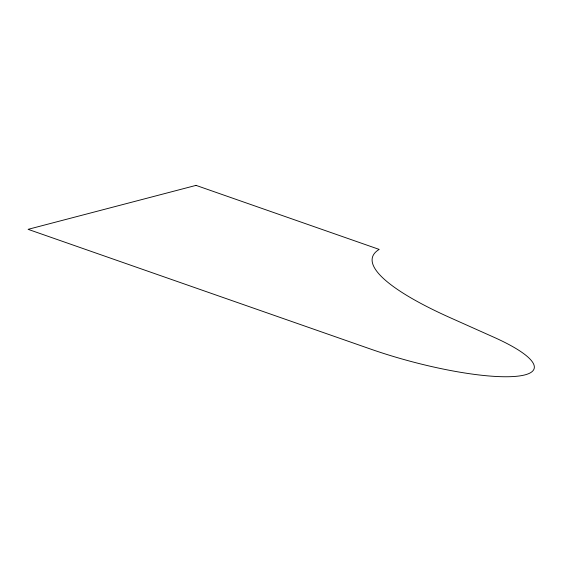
<?xml version="1.0" encoding="UTF-8"?>
<svg xmlns="http://www.w3.org/2000/svg" width="562" height="562" viewBox="0 0 562 562"><rect width="100%" height="100%" fill="white"/><g stroke="black" fill="none" stroke-linecap="round" stroke-linejoin="round"><path stroke-width="0.84" d="M196.04 185.383L28.1 229.338L370.737 349.121A121.518 25.058 15 0 0 516.478 376.294A121.518 25.058 15 0 0 493.836 337.214L450.303 317.755A234.579 48.374 15 0 1 379.181 249.409L196.04 185.383"/></g></svg>
